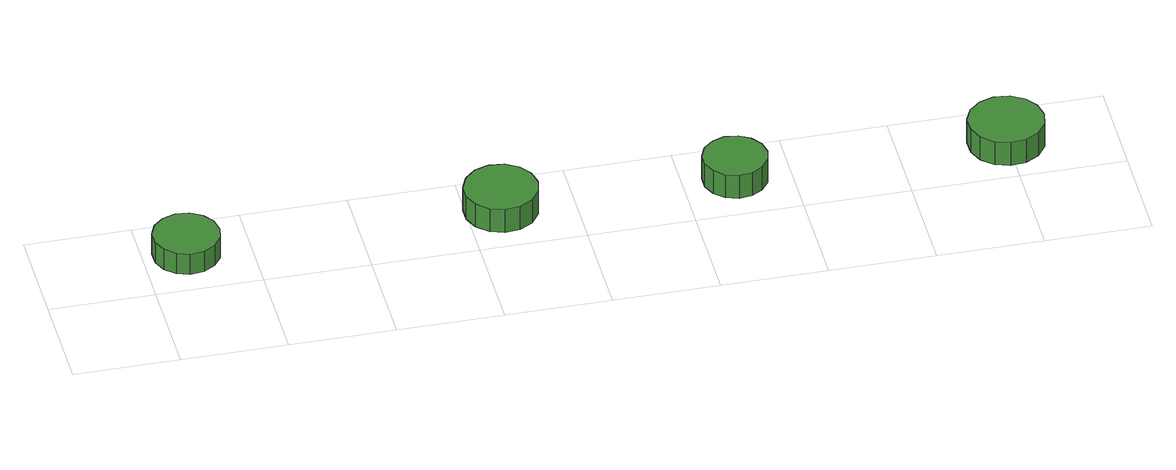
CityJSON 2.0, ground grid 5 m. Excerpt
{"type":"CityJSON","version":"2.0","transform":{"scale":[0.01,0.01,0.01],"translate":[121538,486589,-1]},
"CityObjects":{
"tree1":{"type":"SolitaryVegetationObject","attributes":{"function":"something"},"geometry":[{"type":"MultiSurface","lod":"1","boundaries":[[[0,1,2,3,4,5,6,7,8,9,10,11,12,13,14]],[[15,16,17,18,19,20,21,22,23,24,25,26,27,28,29]],[[0,29,28,1]],[[1,28,27,2]],[[2,27,26,3]],[[3,26,25,4]],[[4,25,24,5]],[[5,24,23,6]],[[6,23,22,7]],[[7,22,21,8]],[[8,21,20,9]],[[9,20,19,10]],[[10,19,18,11]],[[11,18,17,12]],[[12,17,16,13]],[[13,16,15,14]],[[14,15,29,0]]]}]},
"tree2":{"type":"SolitaryVegetationObject","attributes":{"function":"something"},"geometry":[{"type":"MultiSurface","lod":"1","boundaries":[[[30,31,32,33,34,35,36,37,38,39,40,41,42,43,44]],[[45,46,47,48,49,50,51,52,53,54,55,56,57,58,59]],[[30,59,58,31]],[[31,58,57,32]],[[32,57,56,33]],[[33,56,55,34]],[[34,55,54,35]],[[35,54,53,36]],[[36,53,52,37]],[[37,52,51,38]],[[38,51,50,39]],[[39,50,49,40]],[[40,49,48,41]],[[41,48,47,42]],[[42,47,46,43]],[[43,46,45,44]],[[44,45,59,30]]]}]},
"tree3":{"type":"SolitaryVegetationObject","attributes":{"function":"something"},"geometry":[{"type":"MultiSurface","lod":"1","boundaries":[[[60,61,62,63,64,65,66,67,68,69,70,71,72,73,74]],[[75,76,77,78,79,80,81,82,83,84,85,86,87,88,89]],[[60,89,88,61]],[[61,88,87,62]],[[62,87,86,63]],[[63,86,85,64]],[[64,85,84,65]],[[65,84,83,66]],[[66,83,82,67]],[[67,82,81,68]],[[68,81,80,69]],[[69,80,79,70]],[[70,79,78,71]],[[71,78,77,72]],[[72,77,76,73]],[[73,76,75,74]],[[74,75,89,60]]]}]},
"tree4":{"type":"SolitaryVegetationObject","attributes":{"function":"something"},"geometry":[{"type":"MultiSurface","lod":"1","boundaries":[[[90,91,92,93,94,95,96,97,98,99,100,101,102,103,104]],[[105,106,107,108,109,110,111,112,113,114,115,116,117,118,119]],[[90,119,118,91]],[[91,118,117,92]],[[92,117,116,93]],[[93,116,115,94]],[[94,115,114,95]],[[95,114,113,96]],[[96,113,112,97]],[[97,112,111,98]],[[98,111,110,99]],[[99,110,109,100]],[[100,109,108,101]],[[101,108,107,102]],[[102,107,106,103]],[[103,106,105,104]],[[104,105,119,90]]]}]}
},
"vertices":[
[357,270,196],[344,334,196],[306,386,196],[250,419,196],[185,426,196],[123,405,196],[75,362,196],[49,303,196],[49,238,196],[75,179,196],[123,135,196],[185,115,196],[250,122,196],[306,155,196],[344,207,196],[344,207,82],[306,155,82],[250,122,82],[185,115,82],[123,135,82],[75,179,82],[49,238,82],[49,303,82],[75,362,82],[123,405,82],[185,426,82],[250,419,82],[306,386,82],[344,334,82],[357,270,82],
[1831,272,214],[1816,342,214],[1774,400,214],[1712,435,214],[1641,443,214],[1573,421,214],[1520,373,214],[1491,307,214],[1491,236,214],[1520,171,214],[1573,123,214],[1641,101,214],[1712,108,214],[1774,144,214],[1816,202,214],[1816,202,85],[1774,144,85],[1712,108,85],[1641,101,85],[1573,123,85],[1520,171,85],[1491,236,85],[1491,307,85],[1520,373,85],[1573,421,85],[1641,443,85],[1712,435,85],[1774,400,85],[1816,342,85],[1831,272,85],
[2892,264,214],[2879,325,214],[2842,376,214],[2788,407,214],[2726,414,214],[2667,394,214],[2620,353,214],[2595,296,214],[2595,233,214],[2620,176,214],[2667,134,214],[2726,115,214],[2788,121,214],[2842,153,214],[2879,203,214],[2879,203,85],[2842,153,85],[2788,121,85],[2726,115,85],[2667,134,85],[2620,176,85],[2595,233,85],[2595,296,85],[2620,353,85],[2667,394,85],[2726,414,85],[2788,407,85],[2842,376,85],[2879,325,85],[2892,264,85],
[4172,256,215],[4157,328,215],[4113,387,215],[4050,424,215],[3977,432,215],[3907,409,215],[3852,360,215],[3822,293,215],[3822,219,215],[3852,152,215],[3907,103,215],[3977,80,215],[4050,88,215],[4113,124,215],[4157,184,215],[4157,184,86],[4113,124,86],[4050,88,86],[3977,80,86],[3907,103,86],[3852,152,86],[3822,219,86],[3822,293,86],[3852,360,86],[3907,409,86],[3977,432,86],[4050,424,86],[4113,387,86],[4157,328,86],[4172,256,86]
]}
